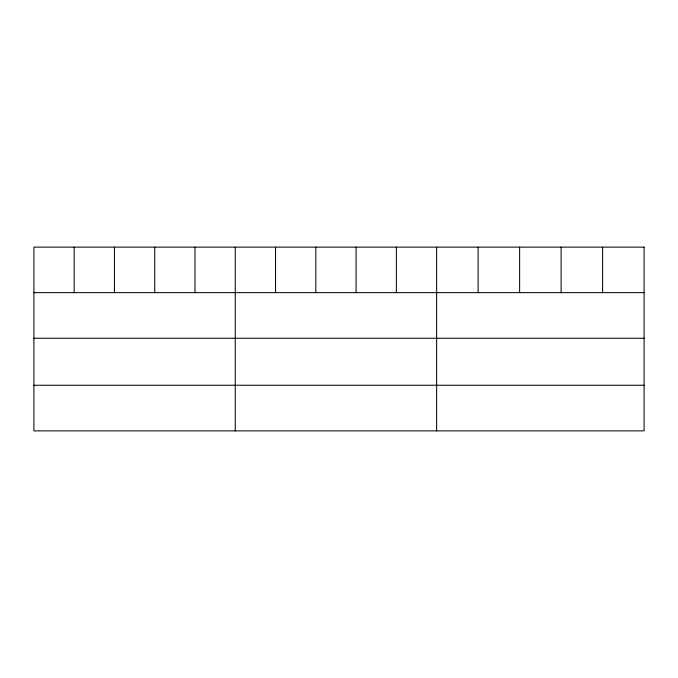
<?xml version="1.0" encoding="UTF-8"?>
<svg xmlns="http://www.w3.org/2000/svg" width="678" height="678" viewBox="0 0 678 678"><rect width="100%" height="100%" fill="white"/><g stroke="black" fill="none" stroke-linecap="round" stroke-linejoin="round"><path stroke-width="1.02" d="M33.9 292.642L644.1 292.642M33.9 338.254L644.1 338.254M33.9 385.248L644.1 385.248M602.606 247.131L602.606 292.642M561.113 247.131L561.113 292.642M519.619 247.131L519.619 292.642M478.126 247.131L478.126 292.642M436.632 247.131L436.632 430.869M396.359 247.131L396.359 292.642M356.086 247.131L356.086 292.642M315.812 247.131L315.812 292.642M275.539 247.131L275.539 292.642M235.266 247.131L235.266 430.869M194.993 247.131L194.993 292.642M154.72 247.131L154.72 292.642M114.446 247.131L114.446 292.642M74.173 247.131L74.173 292.642M644.1 247.131L33.9 247.131L33.9 430.869L644.1 430.869L644.1 247.131"/></g></svg>
